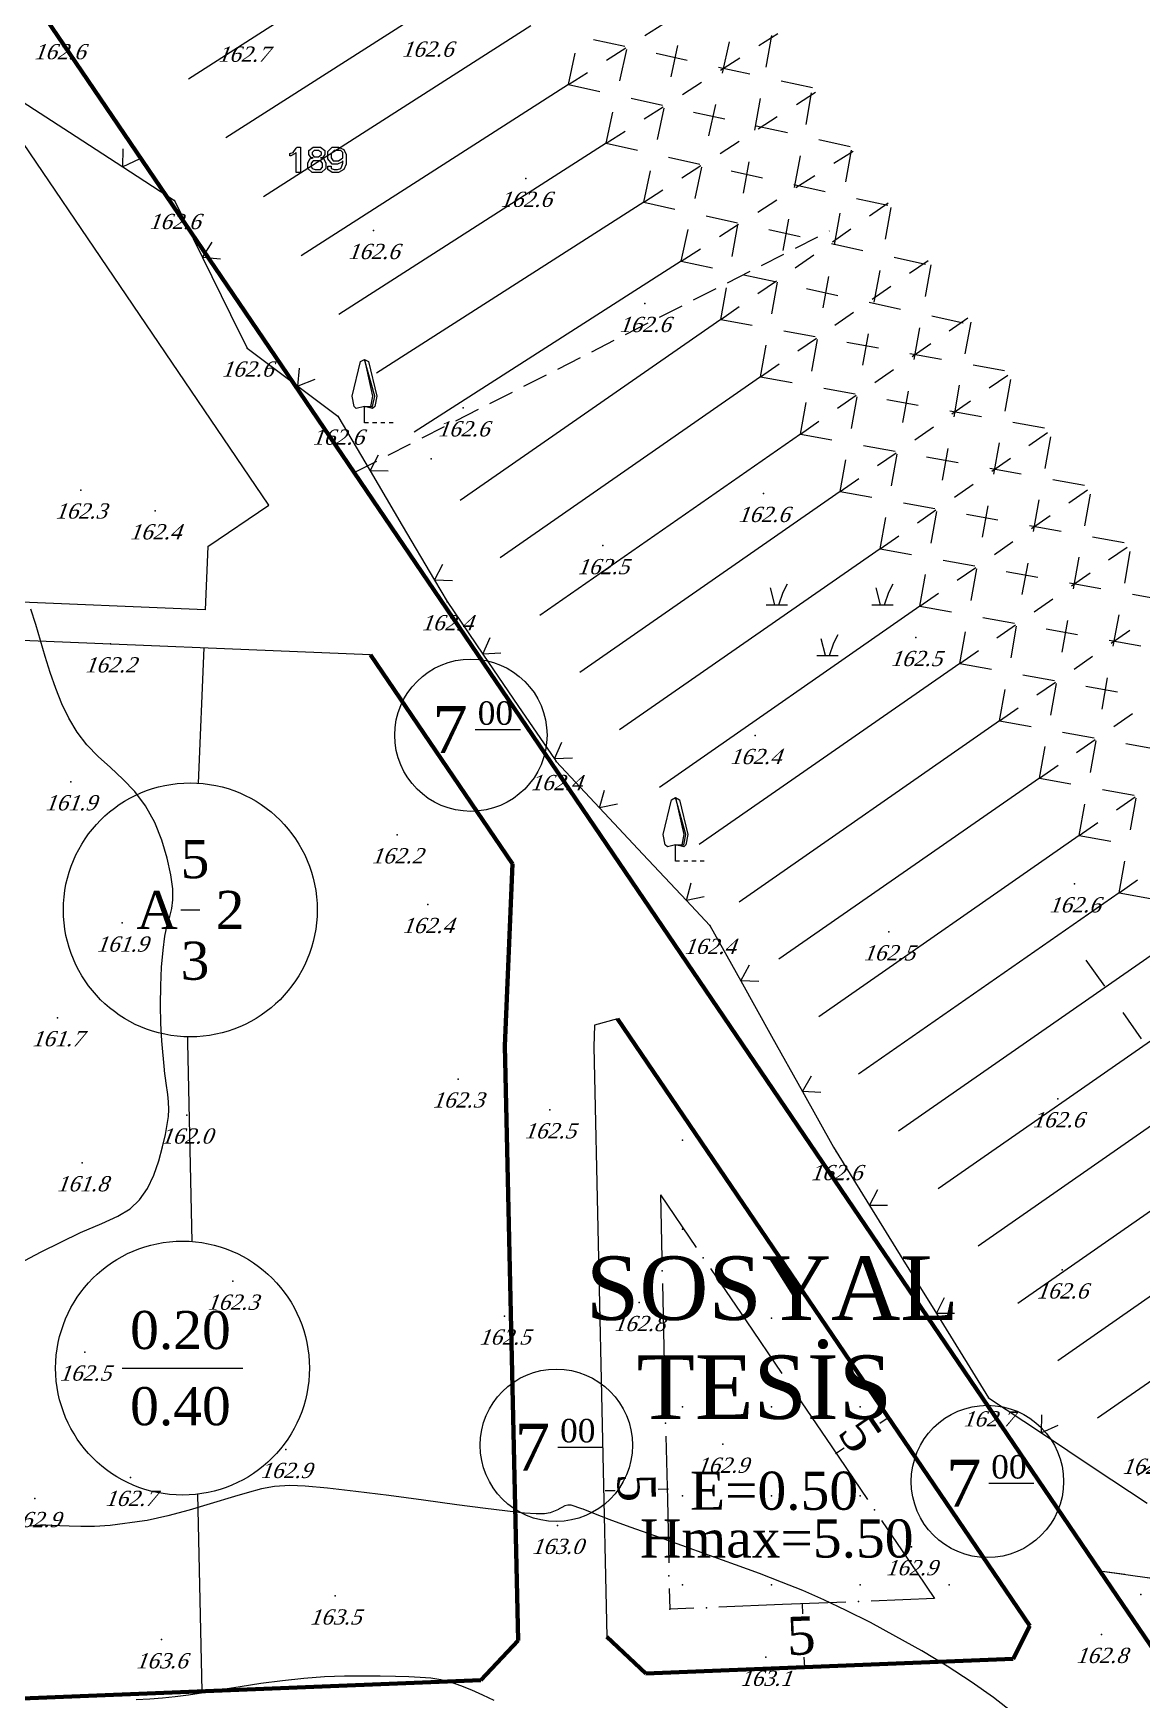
# Model space of a CAD drawing. Header units: millimetres. Extents: x 566284 to 574062, y 4517236 to 4521877.
# Drawn here: x 573596 to 573683.3, y 4518319.1 to 4518450.4 of the extents above; entities that cross this region are included whole.
import ezdxf

# ---------------------------------------------------------------- set-up
doc = ezdxf.new("R2010")
doc.units = ezdxf.units.MM
for name, color, linetype in [('ADAKENARI', 7, 'Continuous'), ('ADAOMURGA', 7, 'Continuous'), ('ROL_CEPHE', 7, 'Continuous'), ('SINIR1000', 7, 'Continuous'), ('SM_DAIRE', 7, 'Continuous'), ('SM_EMSAL', 7, 'Continuous'), ('SM_TAKS', 7, 'Continuous'), ('SM_YAPI', 7, 'Continuous'), ('SM_YGEN', 7, 'Continuous'), ('TR_KULTURALAN', 7, 'Continuous'), ('TR_PARK', 7, 'Continuous'), ('YAPIYAKLASMA', 7, 'Continuous'), ('YAZI', 7, 'Continuous')]:
    doc.layers.add(name, color=color, linetype=linetype)
for name, color, linetype, lineweight in [('CiT', 18, 'Continuous', 0), ('EGRI_1M', 18, 'Continuous', 0), ('EGRI_2M', 18, 'Continuous', 0), ('EKNOK', 1, 'Continuous', 0), ('KAD_HATTAM', 1, 'Continuous', 0), ('KAD_NOKTA', 1, 'Continuous', 0), ('KALDIRIM', 18, 'Continuous', 0), ('NKOT', 1, 'Continuous', 0), ('NOKTA', 18, 'Continuous', 0), ('SEMBOL', 18, 'Continuous', 0)]:
    doc.layers.add(name, color=color, linetype=linetype, lineweight=lineweight)
doc.styles.get("Standard").update_dxf_attribs({"font": 'TimesNewRoman.ttf'})

# ---------------------------------------------------------------- blocks, each defined once
blk = doc.blocks.new('47')
at = {"layer": 'SEMBOL', "lineweight": 0}
for p, q in [((-4.33, 0.67), (-4.67, 2)), ((-4, 0.67), (-3.67, 1.67)), ((-3.67, 1.67), (-3.33, 2.33)), ((4, 0.67), (3.67, 2)), ((4.33, 0.67), (4.67, 1.67)), ((4.67, 1.67), (5, 2.33)), ((-5, 0.67), (-3.33, 0.67)), ((3.33, 0.67), (5, 0.67)), ((-0.33, -3.33), (-0.67, -2)), ((0, -3.33), (0.33, -2.33)), ((0.33, -2.33), (0.67, -1.67)), ((-1, -3.33), (0.67, -3.33))]:
    blk.add_line(p, q, dxfattribs=at)
blk = doc.blocks.new('43')
at = {"layer": 'SEMBOL', "lineweight": 0}
for p, q in [((-0.97, 2.1), (-0.32, 4.84)), ((-0.32, 4.84), (0, 5)), ((0, 5), (0.32, 4.84)), ((0.81, 2.1), (0, 5)), ((0, 5), (0.65, 2.1)), ((0.32, 4.84), (0.97, 2.1)), ((-0.81, 1.29), (-0.97, 2.1)), ((0.65, 2.1), (0.48, 1.29)), ((0.65, 1.29), (0.81, 2.1)), ((0.97, 2.1), (0.81, 1.29)), ((-0.65, 1.13), (-0.81, 1.29)), ((0, 1.29), (-0.65, 1.13)), ((0, 0), (0, 1.29)), ((0.65, 1.13), (0, 1.29)), ((0, 1.29), (0.65, 1.29)), ((0.32, 0), (0, 0)), ((0.81, 1.29), (0.65, 1.13)), ((0.97, 0), (0.65, 0)), ((1.61, 0), (1.29, 0)), ((2.26, 0), (1.94, 0))]:
    blk.add_line(p, q, dxfattribs=at)

msp = doc.modelspace()

# ---------------------------------------------------------------- linework, layer by layer
at = {"layer": 'ADAKENARI', "lineweight": 70}
for p, q in [((573621.25, 4518415.78), (573586.8, 4518466.49)), ((573680.01, 4518329.28, 88.86), (573621.25, 4518415.78, 0)), ((573622.54, 4518401.42, 111.18), (573633.72, 4518384.96, 0)), ((573633.72, 4518384.96), (573633.13, 4518370.61)), ((573642.01, 4518372.76), (573674.5, 4518324.94)), ((573633.13, 4518370.61), (573634.17, 4518323.78)), ((573684.43, 4518322.78, 95.54), (573680.01, 4518329.28, 88.86)), ((573674.5, 4518324.94), (573673.19, 4518322.33)), ((573634.17, 4518323.78), (573631.24, 4518320.66)), ((573631.24, 4518320.66), (573593.06, 4518319.14))]:
    msp.add_line(p, q, dxfattribs=at)
at = {"layer": 'ADAKENARI', "lineweight": 0}
for p, q in [((573622.54, 4518401.42, 111.18), (573589.42, 4518402.79, 51.22)), ((573640.2, 4518372.24), (573640.13, 4518370.55)), ((573642.01, 4518372.76), (573640.2, 4518372.24)), ((573640.13, 4518370.55), (573641.17, 4518324.06)), ((573680.01, 4518329.28), (573716.52, 4518324.06))]:
    msp.add_line(p, q, dxfattribs=at)
at = {"layer": 'ADAKENARI', "lineweight": 100}
for p, q in [((573644.23, 4518321.18, 87.37), (573641.17, 4518324.06, 52.72)), ((573673.19, 4518322.33, 87.37), (573644.23, 4518321.18, 52.72))]:
    msp.add_line(p, q, dxfattribs=at)
at = {"layer": 'ADAOMURGA', "lineweight": 0}
for p, q in [((573609.4, 4518401.97, 87.4), (573608.96, 4518391.31, 57.48)), ((573608.13, 4518371.34, 1.36), (573608.11, 4518370.85, 0)), ((573608.11, 4518370.85), (573608.46, 4518355.21)), ((573608.91, 4518335.31), (573609.26, 4518319.78))]:
    msp.add_line(p, q, dxfattribs=at)
at = {"layer": 'CiT', "lineweight": 0}
for p, q in [((573594.64, 4518445.3), (573598.83, 4518442.58)), ((573598.83, 4518442.58), (573603.02, 4518439.85)), ((573603.02, 4518439.85), (573603.05, 4518441.28)), ((573604.31, 4518440.46), (573603.02, 4518439.85)), ((573603.02, 4518439.85), (573607.1, 4518437.2)), ((573607.1, 4518437.2), (573609.31, 4518432.71)), ((573609.31, 4518432.71), (573610.07, 4518433.92)), ((573610.73, 4518432.58), (573609.31, 4518432.71)), ((573609.31, 4518432.71), (573611.52, 4518428.23)), ((573611.52, 4518428.23), (573612.82, 4518425.58)), ((573612.82, 4518425.58), (573616.82, 4518422.58)), ((573616.82, 4518422.58), (573616.95, 4518424)), ((573618.15, 4518423.1), (573616.82, 4518422.58)), ((573616.82, 4518422.58), (573619.97, 4518420.22)), ((573619.97, 4518420.22), (573622.51, 4518415.91)), ((573622.51, 4518415.91), (573623.18, 4518417.17)), ((573623.94, 4518415.88), (573622.51, 4518415.91)), ((573622.51, 4518415.91), (573625.04, 4518411.6)), ((573625.04, 4518411.6), (573627.58, 4518407.29)), ((573627.58, 4518407.29), (573628.25, 4518408.56)), ((573629.01, 4518407.26), (573627.58, 4518407.29)), ((573627.58, 4518407.29), (573628.57, 4518405.61)), ((573628.57, 4518405.61), (573631.39, 4518401.48)), ((573631.39, 4518401.48), (573631.98, 4518402.78)), ((573632.82, 4518401.54), (573631.39, 4518401.48)), ((573631.39, 4518401.48), (573634.21, 4518397.35)), ((573634.21, 4518397.35), (573637.03, 4518393.22)), ((573637.03, 4518393.22), (573637.62, 4518394.53)), ((573638.46, 4518393.29), (573637.03, 4518393.22)), ((573637.03, 4518393.22), (573637.17, 4518393.02)), ((573637.17, 4518393.02), (573640.59, 4518389.37)), ((573640.59, 4518389.37), (573640.97, 4518390.75)), ((573641.99, 4518389.66), (573640.59, 4518389.37)), ((573640.59, 4518389.37), (573644.01, 4518385.72)), ((573644.01, 4518385.72), (573647.43, 4518382.08)), ((573647.43, 4518382.08), (573647.81, 4518383.46)), ((573648.84, 4518382.36), (573647.43, 4518382.08)), ((573647.43, 4518382.08), (573649.28, 4518380.11)), ((573649.28, 4518380.11), (573651.72, 4518375.75)), ((573651.72, 4518375.75), (573652.41, 4518376.99)), ((573653.15, 4518375.69), (573651.72, 4518375.75)), ((573651.72, 4518375.75), (573654.15, 4518371.38)), ((573654.15, 4518371.38), (573656.59, 4518367.02)), ((573656.59, 4518367.02), (573657.29, 4518368.26)), ((573658.02, 4518366.96), (573656.59, 4518367.02)), ((573656.59, 4518367.02), (573659.03, 4518362.65)), ((573659.03, 4518362.65), (573659.23, 4518362.29)), ((573659.23, 4518362.29), (573661.86, 4518358.04)), ((573661.86, 4518358.04), (573662.51, 4518359.32)), ((573663.29, 4518358.04), (573661.86, 4518358.04)), ((573661.86, 4518358.04), (573664.49, 4518353.79)), ((573664.49, 4518353.79), (573667.13, 4518349.53)), ((573667.13, 4518349.53), (573667.77, 4518350.81)), ((573668.56, 4518349.54), (573667.13, 4518349.53)), ((573667.13, 4518349.53), (573669.76, 4518345.28)), ((573669.76, 4518345.28), (573671.23, 4518342.9)), ((573671.23, 4518342.9), (573675.4, 4518340.13)), ((573675.4, 4518340.13), (573675.45, 4518341.56)), ((573676.7, 4518340.73), (573675.4, 4518340.13)), ((573675.4, 4518340.13), (573679.57, 4518337.37)), ((573679.57, 4518337.37), (573683.73, 4518334.6))]:
    msp.add_line(p, q, dxfattribs=at)
for p in [(573607.1, 4518437.2, 162.62), (573607.1, 4518437.2, 162.62), (573612.82, 4518425.58, 162.6), (573612.82, 4518425.58, 162.6), (573619.97, 4518420.22, 162.63), (573619.97, 4518420.22, 162.63), (573628.57, 4518405.61, 162.43), (573628.57, 4518405.61, 162.43), (573637.17, 4518393.02, 162.4), (573637.17, 4518393.02, 162.4), (573649.28, 4518380.11, 162.43), (573649.28, 4518380.11, 162.43), (573659.23, 4518362.29, 162.6), (573659.23, 4518362.29, 162.6), (573671.23, 4518342.9, 162.7), (573671.23, 4518342.9, 162.7)]:
    msp.add_point(p, dxfattribs=at)
at = {"layer": 'EGRI_1M', "lineweight": 0, "elevation": 163}
msp.add_lwpolyline([(573673.21, 4518318.06), (573671.62, 4518319.29), (573669.88, 4518320.52), (573667.98, 4518321.75), (573665.98, 4518322.96), (573663.94, 4518324.11), (573661.93, 4518325.19), (573660.03, 4518326.15), (573658.27, 4518326.98), (573656.6, 4518327.71), (573654.93, 4518328.39), (573653.2, 4518329.05), (573651.31, 4518329.74), (573649.24, 4518330.48), (573647.06, 4518331.26), (573644.94, 4518332.02), (573642.99, 4518332.72), (573641.35, 4518333.32), (573640.14, 4518333.79), (573639.29, 4518334.12), (573639.18, 4518334.16), (573638.34, 4518334.44), (573638.08, 4518334.45), (573637.85, 4518334.39), (573637.62, 4518334.26), (573637.36, 4518334.12), (573637.35, 4518334.11), (573636.7, 4518333.84), (573636.24, 4518333.77), (573635.6, 4518333.76), (573634.67, 4518333.81), (573633.99, 4518333.88), (573631.61, 4518334.17), (573629.33, 4518334.47), (573626.72, 4518334.83), (573623.99, 4518335.2), (573621.39, 4518335.53), (573619.14, 4518335.79), (573617.4, 4518335.95), (573616.18, 4518335.98), (573614.97, 4518335.91), (573613.95, 4518335.72), (573612.82, 4518335.42), (573611.82, 4518335.12), (573609.91, 4518334.54), (573608.26, 4518334.05), (573606.57, 4518333.6), (573604.93, 4518333.23), (573604.72, 4518333.2), (573602.03, 4518332.84), (573600.79, 4518332.77), (573599.71, 4518332.76), (573598.8, 4518332.78), (573598.05, 4518332.81), (573597.45, 4518332.84), (573596.95, 4518332.86), (573596.53, 4518332.86), (573596.14, 4518332.84), (573595.76, 4518332.78)], dxfattribs=at)
at = {"layer": 'EGRI_2M', "lineweight": 0}
for points, elevation in [([(573592.66, 4518352.33), (573596.58, 4518354.4), (573599.7, 4518355.91), (573601.36, 4518356.63), (573602.63, 4518357.21), (573603.6, 4518357.78), (573604.35, 4518358.48), (573604.97, 4518359.38), (573605.47, 4518360.44), (573605.86, 4518361.57), (573606.16, 4518362.66), (573606.38, 4518363.63), (573606.38, 4518363.64), (573606.61, 4518365.05), (573606.64, 4518365.62), (573606.62, 4518366.2), (573606.56, 4518366.79), (573606.45, 4518367.69), (573606.32, 4518368.65), (573606.32, 4518368.72), (573606.09, 4518371.01), (573606.01, 4518372.38), (573605.99, 4518373.85), (573606.01, 4518375.36), (573606.08, 4518376.82), (573606.19, 4518378.15), (573606.34, 4518379.27), (573606.53, 4518380.13), (573606.72, 4518380.81), (573606.88, 4518381.44), (573606.97, 4518382.12), (573606.96, 4518382.98), (573606.82, 4518384.1), (573606.53, 4518385.41), (573606.11, 4518386.82), (573605.54, 4518388.22), (573604.82, 4518389.52), (573603.97, 4518390.65), (573603.02, 4518391.64), (573602.04, 4518392.54), (573601.08, 4518393.42), (573600.19, 4518394.34), (573599.43, 4518395.34), (573598.78, 4518396.42), (573598.22, 4518397.57), (573597.74, 4518398.78), (573597.31, 4518400.02), (573596.91, 4518401.29), (573596.53, 4518402.56), (573596.16, 4518403.82), (573595.77, 4518405.03)], 162), ([(573632.29, 4518319.06), (573631.4, 4518319.48), (573630.53, 4518319.88), (573629.67, 4518320.22), (573628.85, 4518320.5), (573628.07, 4518320.69), (573627.29, 4518320.81), (573626.46, 4518320.88), (573625.55, 4518320.92), (573624.51, 4518320.95), (573623.31, 4518320.97), (573621.96, 4518320.98), (573620.49, 4518320.97), (573618.92, 4518320.91), (573617.28, 4518320.8), (573615.6, 4518320.62), (573613.91, 4518320.39), (573612.28, 4518320.14), (573610.75, 4518319.89), (573609.38, 4518319.67), (573608.2, 4518319.49), (573607.15, 4518319.35), (573606.16, 4518319.25), (573605.16, 4518319.17), (573604.08, 4518319.12)], 164)]:
    msp.add_lwpolyline(points, dxfattribs=dict(at, elevation=elevation))
at = {"layer": 'EKNOK', "lineweight": 0}
for p in [(573634.78, 4518438.95, 162.62), (573622.78, 4518434.84, 162.58), (573644.15, 4518429.09, 162.59), (573629.85, 4518420.87, 162.61), (573653.52, 4518414.13, 162.57), (573640.86, 4518410.02, 162.51), (573665.52, 4518402.78, 162.51), (573652.86, 4518395.06, 162.45), (573678.02, 4518383.38, 162.57), (573663.38, 4518379.6, 162.52), (573676.7, 4518366.45, 162.58), (573677.03, 4518352.97, 162.65)]:
    msp.add_point(p, dxfattribs=at)
at = {"layer": 'KAD_HATTAM', "lineweight": 0}
for p, q in [((573599.33, 4518448.04), (573598.21, 4518449.69)), ((573601.02, 4518445.56), (573599.89, 4518447.21)), ((573602.7, 4518443.07), (573601.58, 4518444.73)), ((573604.39, 4518440.59), (573603.26, 4518442.25)), ((573616.44, 4518440.98), (573616.69, 4518441.32)), ((573616.69, 4518441.32), (573616.77, 4518441.4)), ((573616.77, 4518441.4), (573617.02, 4518441.4)), ((573617.02, 4518441.4), (573617.02, 4518439.4)), ((573617.69, 4518441.15), (573618.02, 4518441.4)), ((573617.69, 4518440.9), (573617.69, 4518441.15)), ((573618.11, 4518441.15), (573617.94, 4518440.98)), ((573618.02, 4518441.4), (573618.27, 4518441.4)), ((573618.27, 4518441.15), (573618.11, 4518441.15)), ((573618.27, 4518441.4), (573618.61, 4518441.4)), ((573618.44, 4518441.15), (573618.27, 4518441.15)), ((573618.69, 4518440.98), (573618.44, 4518441.15)), ((573618.61, 4518441.4), (573618.94, 4518441.15)), ((573618.94, 4518441.15), (573618.94, 4518440.9)), ((573619.19, 4518441.07), (573619.52, 4518441.4)), ((573619.69, 4518441.15), (573619.44, 4518440.9)), ((573619.52, 4518441.4), (573619.86, 4518441.4)), ((573619.86, 4518441.15), (573619.69, 4518441.15)), ((573619.86, 4518441.4), (573620.02, 4518441.4)), ((573620.19, 4518441.15), (573619.86, 4518441.15)), ((573620.02, 4518441.4), (573620.44, 4518441.23)), ((573620.36, 4518440.98), (573620.19, 4518441.15)), ((573620.44, 4518441.23), (573620.61, 4518440.82)), ((573616.19, 4518440.9), (573616.44, 4518440.98)), ((573616.19, 4518440.73), (573616.19, 4518440.9)), ((573616.27, 4518440.73), (573616.19, 4518440.73)), ((573616.61, 4518440.9), (573616.27, 4518440.73)), ((573616.69, 4518440.98), (573616.61, 4518440.9)), ((573616.69, 4518439.4), (573616.69, 4518440.98)), ((573617.61, 4518440.15), (573617.77, 4518440.48)), ((573617.61, 4518439.98), (573617.61, 4518440.15)), ((573617.61, 4518439.73), (573617.61, 4518439.98)), ((573617.69, 4518440.82), (573617.69, 4518440.9)), ((573617.86, 4518440.57), (573617.69, 4518440.82)), ((573617.77, 4518440.48), (573618.02, 4518440.57)), ((573618.02, 4518440.57), (573617.86, 4518440.57)), ((573618.02, 4518440.32), (573617.86, 4518440.15)), ((573617.86, 4518440.15), (573617.86, 4518439.98)), ((573617.86, 4518439.98), (573617.86, 4518439.9)), ((573617.86, 4518439.98), (573617.86, 4518439.98)), ((573617.86, 4518439.9), (573617.94, 4518439.73)), ((573617.94, 4518440.98), (573617.94, 4518440.9)), ((573617.94, 4518440.9), (573617.94, 4518440.82)), ((573617.94, 4518440.9), (573617.94, 4518440.9)), ((573617.94, 4518440.82), (573618.11, 4518440.65)), ((573618.02, 4518440.57), (573618.02, 4518440.57)), ((573618.27, 4518440.32), (573618.02, 4518440.32)), ((573618.11, 4518440.65), (573618.27, 4518440.65)), ((573618.27, 4518440.65), (573618.44, 4518440.65)), ((573618.61, 4518440.32), (573618.27, 4518440.32)), ((573618.44, 4518440.65), (573618.69, 4518440.82)), ((573618.77, 4518440.57), (573618.61, 4518440.57)), ((573618.61, 4518440.57), (573618.86, 4518440.48)), ((573618.77, 4518440.15), (573618.61, 4518440.32)), ((573618.61, 4518439.65), (573618.77, 4518439.82)), ((573618.69, 4518440.9), (573618.69, 4518440.98)), ((573618.69, 4518440.82), (573618.69, 4518440.9)), ((573618.94, 4518440.82), (573618.77, 4518440.57)), ((573618.77, 4518439.98), (573618.77, 4518440.15)), ((573618.77, 4518439.82), (573618.77, 4518439.98)), ((573618.86, 4518440.48), (573619.02, 4518440.15)), ((573618.94, 4518440.9), (573618.94, 4518440.82)), ((573619.02, 4518440.15), (573619.02, 4518439.98)), ((573619.02, 4518439.98), (573619.02, 4518439.73)), ((573619.19, 4518440.73), (573619.19, 4518441.07)), ((573619.19, 4518440.48), (573619.19, 4518440.73)), ((573619.52, 4518440.07), (573619.19, 4518440.48)), ((573619.19, 4518439.9), (573619.44, 4518439.9)), ((573619.19, 4518439.65), (573619.19, 4518439.9)), ((573619.19, 4518439.9), (573619.19, 4518439.9)), ((573619.44, 4518440.9), (573619.44, 4518440.73)), ((573619.44, 4518440.73), (573619.44, 4518440.57)), ((573619.44, 4518440.57), (573619.61, 4518440.32)), ((573619.44, 4518439.9), (573619.44, 4518439.73)), ((573619.77, 4518440.07), (573619.52, 4518440.07)), ((573619.61, 4518440.32), (573619.86, 4518440.32)), ((573619.94, 4518440.07), (573619.77, 4518440.07)), ((573619.86, 4518440.32), (573620.02, 4518440.32)), ((573620.27, 4518440.23), (573619.94, 4518440.07)), ((573620.02, 4518440.32), (573620.36, 4518440.57)), ((573620.19, 4518439.73), (573620.27, 4518439.9)), ((573620.36, 4518440.32), (573620.27, 4518440.23)), ((573620.27, 4518439.9), (573620.36, 4518440.15)), ((573620.36, 4518440.73), (573620.36, 4518440.98)), ((573620.36, 4518440.57), (573620.36, 4518440.73)), ((573620.36, 4518440.73), (573620.36, 4518440.73)), ((573620.36, 4518440.23), (573620.36, 4518440.32)), ((573620.36, 4518440.32), (573620.36, 4518440.32)), ((573620.36, 4518440.15), (573620.36, 4518440.23)), ((573620.61, 4518440.07), (573620.44, 4518439.65)), ((573620.61, 4518440.82), (573620.61, 4518440.48)), ((573620.61, 4518440.48), (573620.61, 4518440.07)), ((573606.07, 4518438.11), (573604.95, 4518439.77)), ((573617.02, 4518439.4), (573616.69, 4518439.4)), ((573617.94, 4518439.4), (573617.61, 4518439.73)), ((573617.94, 4518439.73), (573618.19, 4518439.65)), ((573618.27, 4518439.4), (573617.94, 4518439.4)), ((573618.19, 4518439.65), (573618.27, 4518439.65)), ((573618.27, 4518439.65), (573618.61, 4518439.65)), ((573618.69, 4518439.4), (573618.27, 4518439.4)), ((573619.02, 4518439.73), (573618.69, 4518439.4)), ((573619.52, 4518439.4), (573619.19, 4518439.65)), ((573619.44, 4518439.73), (573619.69, 4518439.65)), ((573619.77, 4518439.4), (573619.52, 4518439.4)), ((573619.69, 4518439.65), (573619.77, 4518439.65)), ((573619.77, 4518439.65), (573619.94, 4518439.65)), ((573620.02, 4518439.4), (573619.77, 4518439.4)), ((573619.94, 4518439.65), (573620.19, 4518439.73)), ((573620.44, 4518439.65), (573620.02, 4518439.4)), ((573607.76, 4518435.63), (573606.64, 4518437.28)), ((573609.44, 4518433.15), (573608.32, 4518434.8)), ((573658.69, 4518434.8), (573658.72, 4518434.82)), ((573656.02, 4518433.44), (573657.8, 4518434.35)), ((573611.13, 4518430.67), (573610.01, 4518432.32)), ((573653.34, 4518432.09), (573655.12, 4518432.99)), ((573650.67, 4518430.73), (573652.45, 4518431.63)), ((573612.82, 4518428.19), (573611.69, 4518429.84)), ((573647.99, 4518429.37), (573649.77, 4518430.27)), ((573645.32, 4518428.01), (573647.1, 4518428.91)), ((573614.5, 4518425.7), (573613.38, 4518427.36)), ((573642.64, 4518426.65), (573644.43, 4518427.56)), ((573639.97, 4518425.29), (573641.75, 4518426.2)), ((573616.19, 4518423.22), (573615.06, 4518424.88)), ((573637.29, 4518423.93), (573639.08, 4518424.84)), ((573634.62, 4518422.57), (573636.4, 4518423.48)), ((573617.87, 4518420.74), (573616.75, 4518422.4)), ((573631.94, 4518421.21), (573633.73, 4518422.12)), ((573629.27, 4518419.85), (573631.05, 4518420.76)), ((573619.56, 4518418.26), (573618.44, 4518419.91)), ((573626.6, 4518418.5), (573628.38, 4518419.4)), ((573623.92, 4518417.14), (573625.7, 4518418.04)), ((573621.25, 4518415.78), (573620.12, 4518417.43)), ((573621.25, 4518415.78), (573623.03, 4518416.68)), ((573622.69, 4518413.66), (573621.56, 4518415.31)), ((573624.37, 4518411.17), (573623.25, 4518412.83)), ((573626.06, 4518408.69), (573624.94, 4518410.35)), ((573627.75, 4518406.21), (573626.62, 4518407.87)), ((573629.43, 4518403.73), (573628.31, 4518405.38)), ((573631.12, 4518401.25), (573629.99, 4518402.9)), ((573632.8, 4518398.77), (573631.68, 4518400.42)), ((573634.49, 4518396.28), (573633.37, 4518397.94)), ((573636.18, 4518393.8), (573635.05, 4518395.46)), ((573637.86, 4518391.32), (573636.74, 4518392.98)), ((573639.55, 4518388.84), (573638.42, 4518390.49)), ((573641.23, 4518386.36), (573640.11, 4518388.01)), ((573642.92, 4518383.88), (573641.79, 4518385.53)), ((573644.6, 4518381.4), (573643.48, 4518383.05)), ((573646.29, 4518378.91), (573645.17, 4518380.57)), ((573647.98, 4518376.43), (573646.85, 4518378.09)), ((573649.66, 4518373.95), (573648.54, 4518375.61)), ((573651.35, 4518371.47), (573650.22, 4518373.12)), ((573653.03, 4518368.99), (573651.91, 4518370.64)), ((573654.72, 4518366.51), (573653.6, 4518368.16)), ((573656.41, 4518364.03), (573655.28, 4518365.68)), ((573658.09, 4518361.54), (573656.97, 4518363.2)), ((573659.78, 4518359.06), (573658.65, 4518360.72)), ((573661.46, 4518356.58), (573660.34, 4518358.24)), ((573663.15, 4518354.1), (573662.03, 4518355.75)), ((573664.84, 4518351.62), (573663.71, 4518353.27)), ((573666.52, 4518349.14), (573665.4, 4518350.79)), ((573668.21, 4518346.65), (573667.08, 4518348.31)), ((573669.89, 4518344.17), (573668.77, 4518345.83)), ((573671.58, 4518341.69), (573670.45, 4518343.35)), ((573673.26, 4518339.21), (573672.14, 4518340.86)), ((573674.95, 4518336.73), (573673.83, 4518338.38)), ((573676.64, 4518334.25), (573675.51, 4518335.9)), ((573678.32, 4518331.77), (573677.2, 4518333.42)), ((573680.01, 4518329.28), (573678.88, 4518330.94)), ((573680.01, 4518329.28), (573681.99, 4518329)), ((573682.98, 4518328.86), (573684.96, 4518328.58))]:
    msp.add_line(p, q, dxfattribs=at)
at = {"layer": 'KAD_NOKTA', "lineweight": 0}
for p in [(573621.25, 4518415.78), (573680.01, 4518329.28)]:
    msp.add_point(p, dxfattribs=at)
at = {"layer": 'KALDIRIM', "lineweight": 0}
for p, q in [((573614.52, 4518413.22), (573584.66, 4518457.18, 148.04)), ((573609.73, 4518409.96, 46.81), (573614.52, 4518413.22, 0)), ((573609.73, 4518409.96, 46.81), (573609.52, 4518404.96, 19.84)), ((573609.52, 4518404.96, 19.84), (573589.54, 4518405.79, 56.16))]:
    msp.add_line(p, q, dxfattribs=at)
at = {"layer": 'NOKTA', "lineweight": 0}
for p in [(573607.1, 4518437.2, 162.62), (573612.82, 4518425.58, 162.6), (573619.97, 4518420.22, 162.63), (573599.71, 4518414.4, 162.26), (573605.58, 4518412.76, 162.41), (573628.57, 4518405.6, 162.43), (573602.04, 4518402.28, 162.23), (573637.17, 4518393.02, 162.4), (573598.92, 4518391.42, 161.93), (573624.64, 4518387.25, 162.21), (573627.05, 4518381.75, 162.36), (573602.97, 4518380.3, 161.95), (573649.28, 4518380.11, 162.43), (573597.88, 4518372.84, 161.71), (573629.44, 4518368.01, 162.32), (573608.07, 4518365.17, 162.04), (573636.68, 4518365.58, 162.45), (573599.83, 4518361.41, 161.78), (573659.23, 4518362.29, 162.6), (573611.68, 4518352.08, 162.29), (573633.1, 4518349.34, 162.47), (573643.72, 4518350.4, 162.79), (573600.04, 4518346.5, 162.45), (573671.23, 4518342.89, 162.7), (573615.88, 4518338.83, 162.86), (573650.29, 4518339.24, 162.87), (573603.64, 4518336.63, 162.74), (573596.1, 4518334.96, 162.86), (573637.27, 4518332.85, 163.03), (573665.16, 4518331.17, 162.91), (573619.76, 4518327.3, 163.5), (573606.06, 4518323.85, 163.58), (573680.14, 4518324.26, 162.81), (573653.68, 4518322.46, 163.09)]:
    msp.add_point(p, dxfattribs=at)
at = {"layer": 'ROL_CEPHE', "lineweight": 0}
for p, q in [((573663.33, 4518341.33), (573662.67, 4518340.88)), ((573659.19, 4518338.52), (573659.86, 4518338.97)), ((573641.02, 4518335.59), (573641.82, 4518335.6)), ((573646.02, 4518335.7), (573645.22, 4518335.68)), ((573656.56, 4518326.67), (573656.59, 4518325.88)), ((573656.76, 4518321.68), (573656.72, 4518322.48))]:
    msp.add_line(p, q, dxfattribs=at)
at = {"layer": 'SINIR1000', "lineweight": 0}
for p, q in [((573629.24, 4518460.24), (573608.19, 4518446.76)), ((573632.21, 4518455.6), (573611.15, 4518442.13)), ((573635.17, 4518450.97), (573614.11, 4518437.49)), ((573644.15, 4518450.19), (573645.66, 4518451.15)), ((573653.13, 4518449.41), (573654.64, 4518450.37)), ((573640.1, 4518449.89), (573642.57, 4518449.35)), ((573641.14, 4518448.26), (573642.65, 4518449.23)), ((573642.18, 4518446.64), (573642.73, 4518449.11)), ((573646.23, 4518446.94), (573646.77, 4518449.41)), ((573650.28, 4518447.24), (573650.82, 4518449.71)), ((573653.72, 4518447.72), (573654.16, 4518450.2)), ((573638.14, 4518446.34), (573638.68, 4518448.8)), ((573645.04, 4518448.8), (573647.5, 4518448.26)), ((573649.97, 4518447.72), (573652.44, 4518447.18)), ((573650.13, 4518447.48), (573651.63, 4518448.44)), ((573638.14, 4518446.34), (573639.64, 4518447.3)), ((573647.12, 4518445.56), (573648.62, 4518446.52)), ((573654.9, 4518446.64), (573657.37, 4518446.1)), ((573638.14, 4518446.34), (573617.08, 4518432.86)), ((573638.14, 4518446.34), (573640.6, 4518445.8)), ((573643.07, 4518445.26), (573645.54, 4518444.71)), ((573652.82, 4518442.75), (573653.27, 4518445.23)), ((573656.1, 4518444.77), (573657.6, 4518445.74)), ((573656.86, 4518443.2), (573657.3, 4518445.69)), ((573641.1, 4518441.71), (573641.64, 4518444.17)), ((573644.11, 4518443.63), (573645.61, 4518444.59)), ((573645.15, 4518442.01), (573645.69, 4518444.47)), ((573648, 4518444.17), (573650.47, 4518443.63)), ((573649.2, 4518442.31), (573649.74, 4518444.77)), ((573653.09, 4518442.85), (573654.59, 4518443.81)), ((573641.1, 4518441.71), (573642.61, 4518442.67)), ((573652.94, 4518443.09), (573655.4, 4518442.55)), ((573641.1, 4518441.71), (573620.04, 4518428.23)), ((573641.1, 4518441.71), (573643.57, 4518441.16)), ((573650.08, 4518440.92), (573651.59, 4518441.89)), ((573657.87, 4518442.01), (573660.34, 4518441.46)), ((573659.06, 4518440.14), (573660.57, 4518441.1)), ((573659.99, 4518438.68), (573660.44, 4518441.17)), ((573646.03, 4518440.62), (573648.5, 4518440.08)), ((573647.07, 4518439), (573648.58, 4518439.96)), ((573648.11, 4518437.37), (573648.66, 4518439.84)), ((573651.93, 4518437.78), (573652.37, 4518440.26)), ((573655.96, 4518438.23), (573656.41, 4518440.72)), ((573644.07, 4518437.07), (573644.61, 4518439.54)), ((573650.97, 4518439.54), (573653.43, 4518439)), ((573656.05, 4518438.22), (573657.56, 4518439.18)), ((573644.07, 4518437.07), (573645.57, 4518438.04)), ((573653.05, 4518436.29), (573654.55, 4518437.25)), ((573655.9, 4518438.46), (573658.37, 4518437.92)), ((573660.83, 4518437.37), (573663.3, 4518436.83)), ((573644.07, 4518437.07), (573623.01, 4518423.6)), ((573644.07, 4518437.07), (573646.53, 4518436.53)), ((573649, 4518435.99), (573651.47, 4518435.45)), ((573659.1, 4518433.71), (573659.55, 4518436.2)), ((573661.87, 4518435.99), (573663.34, 4518437.01)), ((573663.13, 4518434.17), (573663.58, 4518436.65)), ((573647.03, 4518432.44), (573647.57, 4518434.91)), ((573650.04, 4518434.37), (573651.54, 4518435.33)), ((573651.03, 4518432.8), (573651.48, 4518435.29)), ((573653.93, 4518434.91), (573656.4, 4518434.37)), ((573655.07, 4518433.26), (573655.51, 4518435.74)), ((573658.94, 4518433.95), (573660.4, 4518434.97)), ((573647.03, 4518432.44), (573648.53, 4518433.4)), ((573658.87, 4518433.82), (573661.33, 4518433.28)), ((573647.03, 4518432.44), (573625.97, 4518418.96)), ((573647.03, 4518432.44), (573649.5, 4518431.9)), ((573656, 4518431.91), (573657.47, 4518432.93)), ((573663.8, 4518432.74), (573666.27, 4518432.2)), ((573665.01, 4518431.47), (573666.47, 4518432.49)), ((573666.27, 4518429.65), (573666.72, 4518432.14)), ((573651.96, 4518431.36), (573654.43, 4518430.82)), ((573653.07, 4518429.87), (573654.54, 4518430.89)), ((573654.17, 4518428.29), (573654.62, 4518430.77)), ((573658.21, 4518428.74), (573658.65, 4518431.23)), ((573662.24, 4518429.2), (573662.69, 4518431.68)), ((573650.14, 4518427.83), (573650.59, 4518430.32)), ((573656.9, 4518430.27), (573659.36, 4518429.73)), ((573662.08, 4518429.43), (573663.54, 4518430.45)), ((573650.14, 4518427.83), (573651.6, 4518428.85)), ((573659.14, 4518427.39), (573660.61, 4518428.41)), ((573661.83, 4518429.19), (573664.3, 4518428.65)), ((573666.76, 4518428.11), (573669.23, 4518427.57)), ((573668.15, 4518426.95), (573669.61, 4518427.97)), ((573650.14, 4518427.83), (573629.61, 4518413.57)), ((573650.14, 4518427.83), (573652.62, 4518427.39)), ((573655.11, 4518426.94), (573657.59, 4518426.49)), ((573661.34, 4518424.23), (573661.79, 4518426.71)), ((573665.38, 4518424.68), (573665.82, 4518427.17)), ((573669.41, 4518425.14), (573669.86, 4518427.62)), ((573653.28, 4518423.32), (573653.72, 4518425.8)), ((573656.21, 4518425.36), (573657.68, 4518426.37)), ((573657.31, 4518423.77), (573657.76, 4518426.26)), ((573660.08, 4518426.04), (573662.57, 4518425.6)), ((573665.21, 4518424.92), (573666.68, 4518425.93)), ((573653.28, 4518423.32), (573654.74, 4518424.34)), ((573665.05, 4518425.15), (573667.54, 4518424.7)), ((573670.02, 4518424.26), (573672.51, 4518423.81)), ((573653.28, 4518423.32), (573632.75, 4518409.05)), ((573653.28, 4518423.32), (573655.76, 4518422.87)), ((573662.28, 4518422.88), (573663.75, 4518423.9)), ((573671.29, 4518422.44), (573672.75, 4518423.46)), ((573672.55, 4518420.62), (573673, 4518423.1)), ((573658.25, 4518422.42), (573660.73, 4518421.98)), ((573659.35, 4518420.84), (573660.82, 4518421.86)), ((573660.45, 4518419.26), (573660.9, 4518421.74)), ((573663.22, 4518421.53), (573665.7, 4518421.08)), ((573664.48, 4518419.71), (573664.93, 4518422.2)), ((573668.35, 4518420.4), (573669.82, 4518421.42)), ((573668.52, 4518420.16), (573668.96, 4518422.65)), ((573656.42, 4518418.8), (573656.86, 4518421.29)), ((573668.19, 4518420.63), (573670.68, 4518420.19)), ((573656.42, 4518418.8), (573635.89, 4518404.53)), ((573656.42, 4518418.8), (573657.88, 4518419.82)), ((573656.42, 4518418.8), (573658.9, 4518418.35)), ((573665.42, 4518418.36), (573666.89, 4518419.38)), ((573673.16, 4518419.74), (573675.65, 4518419.29)), ((573674.42, 4518417.92), (573675.89, 4518418.94)), ((573661.39, 4518417.91), (573663.87, 4518417.46)), ((573667.62, 4518415.19), (573668.07, 4518417.68)), ((573671.66, 4518415.65), (573672.1, 4518418.13)), ((573675.69, 4518416.1), (573676.14, 4518418.59)), ((573659.56, 4518414.28), (573660, 4518416.77)), ((573662.49, 4518416.32), (573663.95, 4518417.34)), ((573663.59, 4518414.74), (573664.04, 4518417.22)), ((573666.36, 4518417.01), (573668.84, 4518416.56)), ((573671.49, 4518415.88), (573672.96, 4518416.9)), ((573659.56, 4518414.28), (573661.02, 4518415.3)), ((573668.56, 4518413.84), (573670.03, 4518414.86)), ((573671.33, 4518416.12), (573673.81, 4518415.67)), ((573676.3, 4518415.22), (573678.79, 4518414.78)), ((573659.56, 4518414.28), (573639.03, 4518400.02)), ((573659.56, 4518414.28), (573662.04, 4518413.84)), ((573674.79, 4518411.13), (573675.24, 4518413.62)), ((573677.56, 4518413.4), (573679.03, 4518414.42)), ((573678.83, 4518411.59), (573679.27, 4518414.07)), ((573662.69, 4518409.77), (573663.14, 4518412.25)), ((573664.53, 4518413.39), (573667.01, 4518412.94)), ((573665.63, 4518411.81), (573667.09, 4518412.83)), ((573666.73, 4518410.22), (573667.17, 4518412.71)), ((573669.5, 4518412.5), (573671.98, 4518412.05)), ((573670.76, 4518410.68), (573671.21, 4518413.16)), ((573674.63, 4518411.37), (573676.1, 4518412.39)), ((573674.47, 4518411.6), (573676.95, 4518411.15)), ((573662.69, 4518409.77), (573642.17, 4518395.5)), ((573662.69, 4518409.77), (573664.16, 4518410.79)), ((573662.69, 4518409.77), (573665.18, 4518409.32)), ((573671.7, 4518409.33), (573673.16, 4518410.35)), ((573679.44, 4518410.71), (573681.92, 4518410.26)), ((573680.7, 4518408.89), (573682.17, 4518409.91)), ((573667.66, 4518408.87), (573670.15, 4518408.43)), ((573668.77, 4518407.29), (573670.23, 4518408.31)), ((573673.9, 4518406.16), (573674.35, 4518408.65)), ((573677.93, 4518406.62), (573678.38, 4518409.1)), ((573681.97, 4518407.07), (573682.41, 4518409.56)), ((573665.83, 4518405.25), (573666.28, 4518407.74)), ((573669.87, 4518405.71), (573670.31, 4518408.19)), ((573672.64, 4518407.98), (573675.12, 4518407.53)), ((573677.61, 4518407.08), (573680.09, 4518406.64)), ((573677.77, 4518406.85), (573679.24, 4518407.87)), ((573665.83, 4518405.25), (573667.3, 4518406.27)), ((573674.84, 4518404.81), (573676.3, 4518405.83)), ((573682.58, 4518406.19), (573685.06, 4518405.74)), ((573665.83, 4518405.25), (573645.3, 4518390.98)), ((573665.83, 4518405.25), (573668.32, 4518404.8)), ((573670.8, 4518404.36), (573673.29, 4518403.91)), ((573681.07, 4518402.1), (573681.52, 4518404.58)), ((573668.97, 4518400.74), (573669.42, 4518403.22)), ((573671.9, 4518402.77), (573673.37, 4518403.79)), ((573673.01, 4518401.19), (573673.45, 4518403.68)), ((573675.77, 4518403.46), (573678.26, 4518403.02)), ((573677.04, 4518401.64), (573677.49, 4518404.13)), ((573680.91, 4518402.33), (573682.38, 4518403.35)), ((573668.97, 4518400.74), (573670.44, 4518401.75)), ((573680.75, 4518402.57), (573683.23, 4518402.12)), ((573668.97, 4518400.74), (573648.44, 4518386.47)), ((573668.97, 4518400.74), (573671.46, 4518400.29)), ((573677.98, 4518400.3), (573679.44, 4518401.31)), ((573673.94, 4518399.84), (573676.43, 4518399.39)), ((573675.04, 4518398.26), (573676.51, 4518399.28)), ((573676.14, 4518396.67), (573676.59, 4518399.16)), ((573680.18, 4518397.13), (573680.62, 4518399.61)), ((573672.11, 4518396.22), (573672.56, 4518398.7)), ((573678.91, 4518398.95), (573681.4, 4518398.5)), ((573672.11, 4518396.22), (573673.58, 4518397.24)), ((573681.11, 4518395.78), (573682.58, 4518396.8)), ((573672.11, 4518396.22), (573651.58, 4518381.95)), ((573672.11, 4518396.22), (573674.6, 4518395.77)), ((573677.08, 4518395.32), (573679.57, 4518394.88)), ((573675.25, 4518391.7), (573675.7, 4518394.19)), ((573678.18, 4518393.74), (573679.65, 4518394.76)), ((573679.28, 4518392.16), (573679.73, 4518394.64)), ((573682.05, 4518394.43), (573684.54, 4518393.98)), ((573675.25, 4518391.7), (573676.72, 4518392.72)), ((573675.25, 4518391.7), (573654.72, 4518377.44)), ((573675.25, 4518391.7), (573677.73, 4518391.26)), ((573680.22, 4518390.81), (573682.71, 4518390.36)), ((573681.32, 4518389.22), (573682.79, 4518390.24)), ((573682.42, 4518387.64), (573682.87, 4518390.13)), ((573678.39, 4518387.19), (573678.84, 4518389.67)), ((573678.39, 4518387.19), (573679.85, 4518388.21)), ((573678.39, 4518387.19), (573657.86, 4518372.92)), ((573678.39, 4518387.19), (573680.87, 4518386.74)), ((573681.53, 4518382.67), (573681.97, 4518385.16)), ((573681.53, 4518382.67), (573682.99, 4518383.69)), ((573681.53, 4518382.67), (573661, 4518368.4)), ((573681.53, 4518382.67), (573684.01, 4518382.22)), ((573684.67, 4518378.15), (573664.14, 4518363.89)), ((573680.4, 4518375.32), (573678.94, 4518377.38)), ((573687.8, 4518373.64), (573667.28, 4518359.37)), ((573683.3, 4518371.18), (573681.85, 4518373.25)), ((573690.94, 4518369.12), (573670.41, 4518354.85)), ((573694.08, 4518364.6), (573673.55, 4518350.34)), ((573697.22, 4518360.09), (573676.69, 4518345.82)), ((573700.36, 4518355.57), (573679.83, 4518341.3)), ((573703.5, 4518351.06), (573682.97, 4518336.79))]:
    msp.add_line(p, q, dxfattribs=at)
msp.add_point((573627.32, 4518416.86, 123.4), dxfattribs=at)
msp.add_point((573627.32, 4518416.86, 123.4), dxfattribs=at)
at = {"layer": 'SM_DAIRE', "lineweight": 0}
for centre, radius in [((573630.45, 4518395.09), 6), ((573608.34, 4518381.33), 10), ((573607.73, 4518345.24), 10), ((573637.18, 4518339.16), 6), ((573671.15, 4518336.31), 6)]:
    msp.add_circle(centre, radius, dxfattribs=at)
at = {"layer": 'SM_TAKS', "lineweight": 0}
msp.add_line((573602.98, 4518345.24), (573612.48, 4518345.24), dxfattribs=at)
at = {"layer": 'SM_YAPI', "lineweight": 0}
msp.add_line((573607.59, 4518381.33), (573609.09, 4518381.33), dxfattribs=at)
at = {"layer": 'SM_YGEN', "lineweight": 0}
for p, q in [((573630.8, 4518395.55), (573634.35, 4518395.55)), ((573637.29, 4518339.02), (573640.85, 4518339.02)), ((573671.26, 4518336.17), (573674.82, 4518336.17))]:
    msp.add_line(p, q, dxfattribs=at)
at = {"layer": 'TR_KULTURALAN', "lineweight": 0}
for p in [(573647.13, 4518363.18), (573647.13, 4518356.18), (573647.13, 4518349.18), (573654.13, 4518349.18), (573647.13, 4518342.18), (573654.13, 4518342.18), (573661.13, 4518342.18), (573647.13, 4518335.18), (573654.13, 4518335.18), (573661.13, 4518335.18), (573647.13, 4518328.18), (573654.13, 4518328.18), (573661.13, 4518328.18), (573668.13, 4518328.18)]:
    msp.add_point(p, dxfattribs=at)
at = {"layer": 'TR_PARK', "lineweight": 0}
msp.add_point((573683.25, 4518327.42), dxfattribs=at)
msp.add_point((573683.25, 4518327.42), dxfattribs=at)
at = {"layer": 'YAPIYAKLASMA', "lineweight": 0}
for p, q in [((573645.39, 4518358.88), (573648.2, 4518354.75)), ((573645.39, 4518358.88), (573645.5, 4518353.89)), ((573645.55, 4518351.89), (573645.66, 4518346.89)), ((573649.32, 4518353.09), (573652.13, 4518348.96)), ((573652.13, 4518348.96), (573654.94, 4518344.82)), ((573645.66, 4518346.89), (573645.77, 4518341.89)), ((573656.07, 4518343.17), (573658.88, 4518339.03)), ((573645.82, 4518339.89), (573645.93, 4518334.89)), ((573658.88, 4518339.03), (573661.69, 4518334.9)), ((573645.93, 4518334.89), (573646.04, 4518329.89)), ((573662.81, 4518333.24), (573665.62, 4518329.11)), ((573665.62, 4518329.11), (573666.99, 4518327.09)), ((573646.08, 4518327.89), (573646.12, 4518326.26)), ((573666.99, 4518327.09), (573662, 4518326.89)), ((573648.01, 4518326.33), (573646.12, 4518326.26)), ((573655, 4518326.61), (573650, 4518326.41)), ((573660, 4518326.81), (573655, 4518326.61))]:
    msp.add_line(p, q, dxfattribs=at)
for p in [(573648.76, 4518353.92), (573645.53, 4518352.89), (573655.51, 4518344), (573645.79, 4518340.89), (573662.25, 4518334.07), (573646.06, 4518328.89), (573646.12, 4518326.26, 47.93), (573646.12, 4518326.26, 47.93), (573649.01, 4518326.37), (573661, 4518326.85)]:
    msp.add_point(p, dxfattribs=at)

# ---------------------------------------------------------------- block references
at = {"layer": 'SEMBOL', "lineweight": 0}
for name, p in [('43', (573622.06, 4518419.69, 162.6)), ('47', (573658.72, 4518404.69, 67.59)), ('43', (573646.58, 4518385.17, 162.41))]:
    msp.add_blockref(name, p, dxfattribs=at)

# ---------------------------------------------------------------- texts
at = {"layer": 'NKOT', "lineweight": 0, "oblique": 20}
for s, p in [('162.6', (573595.98, 4518448.33)), ('162.7', (573610.47, 4518448.13)), ('162.6', (573624.96, 4518448.53)), ('162.6', (573632.72, 4518436.7)), ('162.6', (573605.04, 4518434.95)), ('162.6', (573620.72, 4518432.59)), ('162.6', (573642.09, 4518426.84)), ('162.6', (573610.77, 4518423.33)), ('162.6', (573617.91, 4518417.97)), ('162.6', (573627.79, 4518418.62)), ('162.3', (573597.66, 4518412.15)), ('162.6', (573651.46, 4518411.88)), ('162.4', (573603.52, 4518410.51)), ('162.5', (573638.8, 4518407.77)), ('162.4', (573626.52, 4518403.35)), ('162.5', (573663.47, 4518400.53)), ('162.2', (573599.99, 4518400.03)), ('162.4', (573650.81, 4518392.81)), ('162.4', (573635.11, 4518390.76)), ('161.9', (573596.86, 4518389.17)), ('162.2', (573622.58, 4518384.99)), ('162.6', (573675.96, 4518381.13)), ('162.4', (573625, 4518379.5)), ('161.9', (573600.91, 4518378.04)), ('162.4', (573647.22, 4518377.86)), ('162.5', (573661.33, 4518377.35)), ('161.7', (573595.82, 4518370.59)), ('162.3', (573627.38, 4518365.76)), ('162.6', (573674.65, 4518364.2)), ('162.0', (573606.01, 4518362.92)), ('162.5', (573634.62, 4518363.33)), ('162.6', (573657.18, 4518360.04)), ('161.8', (573597.78, 4518359.16)), ('162.6', (573674.97, 4518350.72)), ('162.3', (573609.62, 4518349.83)), ('162.8', (573641.66, 4518348.15)), ('162.5', (573631.05, 4518347.09)), ('162.5', (573597.99, 4518344.25)), ('162.7', (573669.18, 4518340.64)), ('162.9', (573613.82, 4518336.58)), ('162.9', (573648.23, 4518336.99)), ('162.6', (573681.72, 4518336.91)), ('162.7', (573601.58, 4518334.38)), ('162.9', (573594.04, 4518332.71)), ('163.0', (573635.21, 4518330.6)), ('162.9', (573663.1, 4518328.92)), ('163.5', (573617.71, 4518325.04)), ('162.8', (573678.09, 4518322.01)), ('163.6', (573604.01, 4518321.59)), ('163.1', (573651.63, 4518320.21))]:
    msp.add_text(s, height=1.2, dxfattribs=at).set_placement(p)
at = {"layer": 'ROL_CEPHE', "lineweight": 0}
for rotation, p in [(304.1919, (573659.28, 4518340.16)), (271.2816, (573641.99, 4518336.92)), (362.2851, (573655.4, 4518322.63))]:
    msp.add_text('5', height=3, rotation=rotation, dxfattribs=at).set_placement(p)
at = {"layer": 'SM_EMSAL', "lineweight": 0}
for s, p in [('E=0.50', (573647.71, 4518334.08)), ('Hmax=5.50', (573643.77, 4518330.32))]:
    msp.add_text(s, height=3, dxfattribs=at).set_placement(p)
at = {"layer": 'SM_TAKS', "lineweight": 0}
for s, p in [('0.20', (573603.6, 4518346.74)), ('0.40', (573603.6, 4518340.74))]:
    msp.add_text(s, height=3, dxfattribs=at).set_placement(p)
at = {"layer": 'SM_YAPI', "lineweight": 0}
for s, p in [('5', (573607.58, 4518383.83)), ('2', (573610.34, 4518379.83)), ('3', (573607.58, 4518375.83))]:
    msp.add_text(s, height=3, dxfattribs=at).set_placement(p)
msp.add_text('A', height=3, rotation=0, dxfattribs=at).set_placement((573604.09, 4518379.83))
at = {"layer": 'SM_YGEN', "lineweight": 0}
for s, height, p in [('00', 1.845, (573630.99, 4518395.91)), ('7', 3.69, (573627.41, 4518393.7))]:
    msp.add_text(s, height=height, dxfattribs=at).set_placement(p)
for s, height, p in [('7', 3.69, (573633.91, 4518337.17)), ('00', 1.845, (573637.48, 4518339.39)), ('7', 3.69, (573667.88, 4518334.33)), ('00', 1.845, (573671.45, 4518336.54))]:
    msp.add_text(s, height=height, rotation=360, dxfattribs=at).set_placement(p)
at = {"layer": 'YAZI', "lineweight": 0}
for s, p in [('SOSYAL', (573639.52, 4518349.04)), ('TESİS', (573643.5, 4518341.24))]:
    msp.add_text(s, height=5, dxfattribs=at).set_placement(p)

doc.saveas('drawing.dxf')
